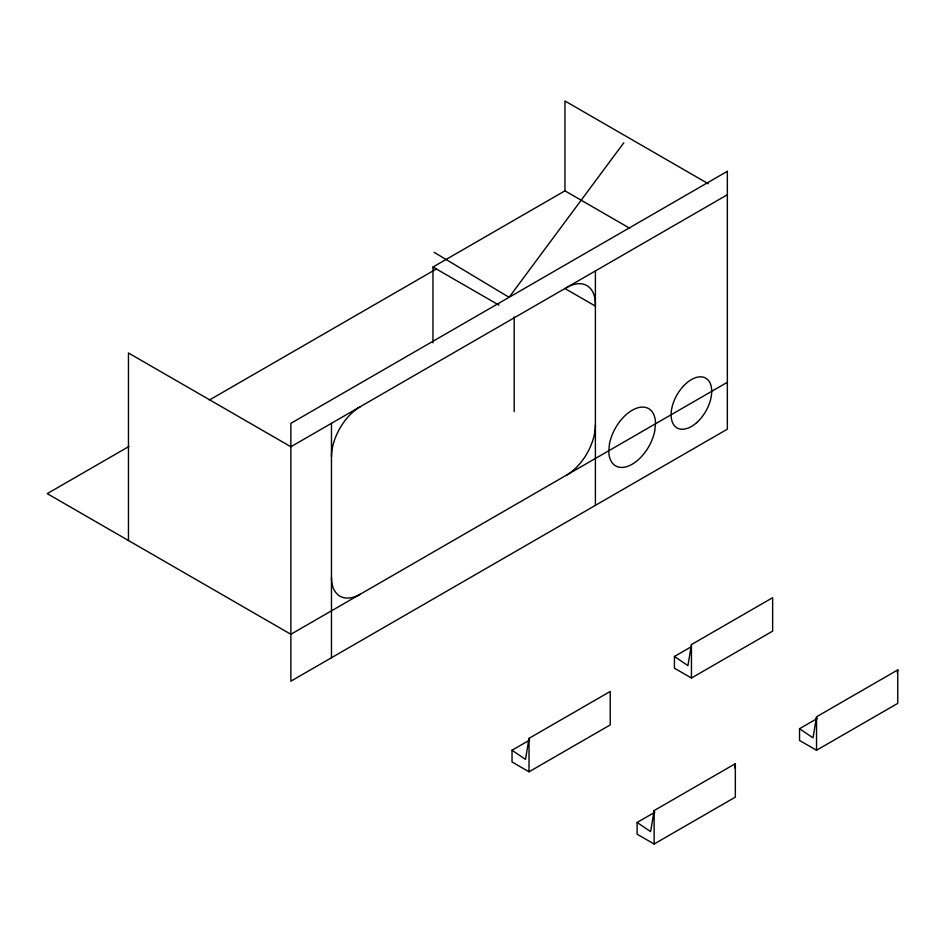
<?xml version="1.0" encoding="UTF-8"?>
<svg xmlns="http://www.w3.org/2000/svg" width="945" height="945" viewBox="0 0 945 945"><rect width="100%" height="100%" fill="white"/><g stroke="black" fill="none" stroke-linecap="round" stroke-linejoin="round"><path stroke-width="1.42" d="M512.025 750.247L512.025 761.965L529.023 771.793L610.234 724.909L610.234 691.457L529.023 738.34L525.503 759.39L512.025 750.247L529.779 739.994M637.119 822.481L637.119 834.199L654.129 844.015L735.34 797.131L735.34 763.69L654.129 810.574L650.609 831.624L637.119 822.481L654.885 812.227M674.435 656.48L674.435 668.198L691.445 678.026L772.644 631.142L772.644 597.689L691.445 644.573L687.913 665.623L674.435 656.48L690.925 646.959M734.631 767.895L735.34 763.69M799.541 728.713L799.541 740.431L816.539 750.247L897.75 703.364L897.75 669.922L816.539 716.806L813.019 737.856L799.541 728.713L817.295 718.448M897.277 672.734L897.75 669.922M623.783 142.813L509.107 297.309L434.121 252.303M432.975 342.834L432.975 267.033L564.945 190.843L629.653 228.206M128.933 446.477L47.25 493.633L290.871 634.284L727.355 382.288M209.341 400.054L436.507 268.9M727.355 194.753L290.871 446.749L128.461 352.981L128.461 540.516M708.325 183.767L564.945 100.985L564.945 190.843M564.945 288.52L595.397 306.097M432.975 267.033L498.96 305.129M816.539 716.806L816.539 750.247M691.445 644.573L691.445 678.026M654.129 810.574L654.129 844.015M595.397 270.931L595.397 505.362M529.023 738.34L529.023 771.793M514.186 316.835L514.186 411.595M331.471 423.313L331.471 657.732M360.388 594.157A40.895 23.613 -60 0 1 331.471 577.466M595.397 425.085A40.895 23.613 -60 0 1 566.48 475.17M566.48 287.634A40.895 23.613 -60 0 1 595.397 304.325M331.471 456.695A40.895 23.613 -60 0 1 360.388 406.61M609.49 443.737L608.781 451.131A33.051 19.077 -60 0 0 629.441 465.625A33.051 19.077 -60 0 0 654.802 430.778L655.511 423.372A33.051 19.077 -60 0 0 634.863 408.89A33.051 19.077 -60 0 0 609.49 443.737M727.355 171.305L290.871 423.313L290.871 681.18L727.355 429.172L727.355 171.305M696.666 422.651A28.716 16.573 -60 0 0 705.773 378.177A28.716 16.573 -60 0 0 671.8 408.287A28.716 16.573 -60 0 0 696.666 422.651"/></g></svg>
